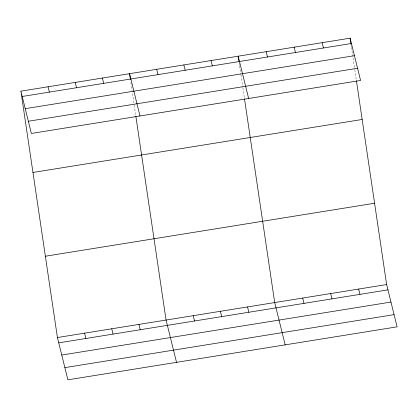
<?xml version="1.0" encoding="UTF-8"?>
<svg xmlns="http://www.w3.org/2000/svg" width="418" height="418" viewBox="0 0 418 418"><rect width="100%" height="100%" fill="white"/><g stroke="black" fill="none" stroke-linecap="round" stroke-linejoin="round"><path stroke-width="0.31" stroke-dasharray="2.09 1.57" d="M351.068 44.627L351.355 46.56M351.449 47.208L354.704 69.148M354.798 69.79L356.423 80.763M239.232 63.285L239.519 65.224M239.613 65.866L240.857 74.258M240.956 74.9L242.769 87.163M242.868 87.806L244.399 98.131M130.881 82.712L134.131 104.646M134.225 105.294L135.855 116.261"/><path stroke-width="0.63" d="M20.9 91.161L350.112 38.174L360.577 80.465L31.366 133.452L20.9 91.161L57.423 337.535L67.888 379.826L397.1 326.839L386.634 284.548L356.423 80.763M22.217 96.474L351.428 43.488M25.237 108.675L354.448 55.688M28.346 121.251L357.557 68.259M32.954 172.467L362.166 119.475M45.369 256.234L374.58 203.242M57.423 337.535L386.634 284.548M58.734 342.849L387.951 289.857M61.754 355.049L390.971 302.062M64.868 367.626L394.08 314.634M322.132 42.678L323.443 47.992M358.649 289.052L359.966 294.361M294.147 47.182L295.458 52.496M330.669 293.556L331.981 298.865M266.161 51.686L267.478 57M302.684 298.06L304.001 303.369M248.647 98.481L238.182 56.19L238.944 61.352M285.17 344.855L274.704 302.564L244.493 98.779M211.022 60.563L212.334 65.872M247.54 306.937L248.856 312.246M183.863 64.931L185.174 70.245M220.38 311.305L221.697 316.619M156.698 69.304L158.014 74.618M193.22 315.679L194.537 320.987M140.004 115.969L129.538 73.678L130.4 79.483M176.527 362.338L166.061 320.047L135.855 116.261M102.379 78.046L103.695 83.36M138.901 324.42L140.218 329.734M75.219 82.419L76.536 87.728M111.742 328.794L113.059 334.102M48.06 86.792L49.376 92.101M84.582 333.162L85.894 338.475M350.112 38.174L350.974 43.979"/></g></svg>
